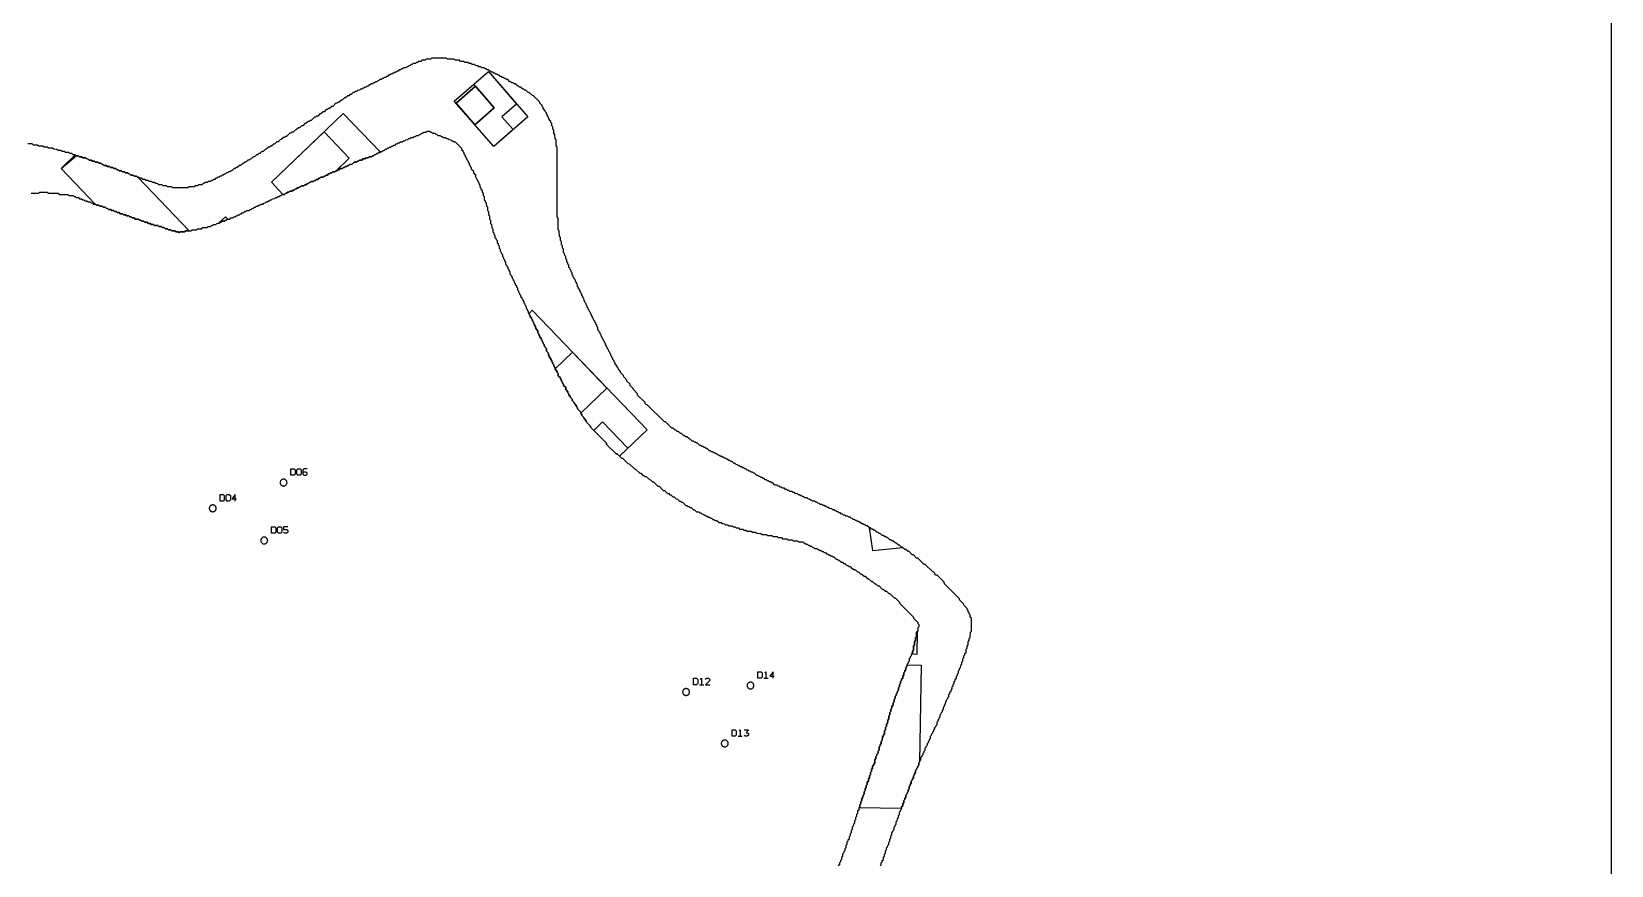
# Model space of a CAD drawing. Header units: millimetres. Extents: x 0 to 1219, y 0 to 1240.
# Drawn here: x 483 to 1219, y 408 to 797 of the extents above; entities that cross this region are included whole.
import ezdxf

# ---------------------------------------------------------------- set-up
doc = ezdxf.new("R2010")
doc.units = ezdxf.units.MM
for name, color, linetype in [('CUT_DOWEL_3.2', 2, 'Continuous'), ('CUT_OUTER', 1, 'Continuous'), ('CUT_SOCKET_BLDG', 4, 'Continuous'), ('ENGRAVE_BLDG_BOX', 5, 'Continuous'), ('ENGRAVE_BLDG_FOOTPRINT', 8, 'Continuous'), ('ENGRAVE_NEXT', 3, 'Continuous'), ('ENGRAVE_SITE_BOUNDARY', 6, 'Continuous'), ('ENGRAVE_TEXT', 2, 'Continuous'), ('SHEET_EDGE', 7, 'Continuous')]:
    doc.layers.add(name, color=color, linetype=linetype)

msp = doc.modelspace()

# ---------------------------------------------------------------- linework, layer by layer
at = {"layer": 'CUT_DOWEL_3.2'}
for points in [[(602.18, 586.69), (602.17, 586.9), (602.13, 587.1), (602.06, 587.3), (601.97, 587.49), (601.85, 587.66), (601.71, 587.82), (601.55, 587.96), (601.38, 588.07), (601.19, 588.17), (601, 588.23), (600.79, 588.27), (600.58, 588.29), (600.37, 588.27), (600.17, 588.23), (599.97, 588.17), (599.78, 588.07), (599.61, 587.96), (599.45, 587.82), (599.31, 587.66), (599.2, 587.49), (599.1, 587.3), (599.04, 587.1), (598.99, 586.9), (598.98, 586.69), (598.99, 586.48), (599.04, 586.27), (599.1, 586.07), (599.2, 585.89), (599.31, 585.71), (599.45, 585.56), (599.61, 585.42), (599.78, 585.3), (599.97, 585.21), (600.17, 585.14), (600.37, 585.1), (600.58, 585.09), (600.79, 585.1), (601, 585.14), (601.19, 585.21), (601.38, 585.3), (601.55, 585.42), (601.71, 585.56), (601.85, 585.71), (601.97, 585.89), (602.06, 586.07), (602.13, 586.27), (602.17, 586.48), (602.18, 586.69)], [(569.18, 574.69), (569.17, 574.9), (569.13, 575.1), (569.06, 575.3), (568.97, 575.49), (568.85, 575.66), (568.71, 575.82), (568.55, 575.96), (568.38, 576.07), (568.19, 576.17), (568, 576.23), (567.79, 576.27), (567.58, 576.29), (567.37, 576.27), (567.17, 576.23), (566.97, 576.17), (566.78, 576.07), (566.61, 575.96), (566.45, 575.82), (566.31, 575.66), (566.2, 575.49), (566.1, 575.3), (566.04, 575.1), (565.99, 574.9), (565.98, 574.69), (565.99, 574.48), (566.04, 574.27), (566.1, 574.07), (566.2, 573.89), (566.31, 573.71), (566.45, 573.56), (566.61, 573.42), (566.78, 573.3), (566.97, 573.21), (567.17, 573.14), (567.37, 573.1), (567.58, 573.09), (567.79, 573.1), (568, 573.14), (568.19, 573.21), (568.38, 573.3), (568.55, 573.42), (568.71, 573.56), (568.85, 573.71), (568.97, 573.89), (569.06, 574.07), (569.13, 574.27), (569.17, 574.48), (569.18, 574.69)], [(593.18, 559.69), (593.17, 559.9), (593.13, 560.1), (593.06, 560.3), (592.97, 560.49), (592.85, 560.66), (592.71, 560.82), (592.55, 560.96), (592.38, 561.07), (592.19, 561.17), (592, 561.23), (591.79, 561.27), (591.58, 561.29), (591.37, 561.27), (591.17, 561.23), (590.97, 561.17), (590.78, 561.07), (590.61, 560.96), (590.45, 560.82), (590.31, 560.66), (590.2, 560.49), (590.1, 560.3), (590.04, 560.1), (589.99, 559.9), (589.98, 559.69), (589.99, 559.48), (590.04, 559.27), (590.1, 559.07), (590.2, 558.89), (590.31, 558.71), (590.45, 558.56), (590.61, 558.42), (590.78, 558.3), (590.97, 558.21), (591.17, 558.14), (591.37, 558.1), (591.58, 558.09), (591.79, 558.1), (592, 558.14), (592.19, 558.21), (592.38, 558.3), (592.55, 558.42), (592.71, 558.56), (592.85, 558.71), (592.97, 558.89), (593.06, 559.07), (593.13, 559.27), (593.17, 559.48), (593.18, 559.69)], [(819.71, 492.07), (819.69, 492.28), (819.65, 492.48), (819.58, 492.68), (819.49, 492.87), (819.38, 493.04), (819.24, 493.2), (819.08, 493.34), (818.91, 493.45), (818.72, 493.55), (818.52, 493.61), (818.32, 493.65), (818.11, 493.67), (817.9, 493.65), (817.69, 493.61), (817.49, 493.55), (817.31, 493.45), (817.13, 493.34), (816.98, 493.2), (816.84, 493.04), (816.72, 492.87), (816.63, 492.68), (816.56, 492.48), (816.52, 492.28), (816.51, 492.07), (816.52, 491.86), (816.56, 491.65), (816.63, 491.46), (816.72, 491.27), (816.84, 491.09), (816.98, 490.94), (817.13, 490.8), (817.31, 490.68), (817.49, 490.59), (817.69, 490.52), (817.9, 490.48), (818.11, 490.47), (818.32, 490.48), (818.52, 490.52), (818.72, 490.59), (818.91, 490.68), (819.08, 490.8), (819.24, 490.94), (819.38, 491.09), (819.49, 491.27), (819.58, 491.46), (819.65, 491.65), (819.69, 491.86), (819.71, 492.07)], [(789.71, 489.07), (789.69, 489.28), (789.65, 489.48), (789.58, 489.68), (789.49, 489.87), (789.38, 490.04), (789.24, 490.2), (789.08, 490.34), (788.91, 490.45), (788.72, 490.55), (788.52, 490.61), (788.32, 490.65), (788.11, 490.67), (787.9, 490.65), (787.69, 490.61), (787.49, 490.55), (787.31, 490.45), (787.13, 490.34), (786.98, 490.2), (786.84, 490.04), (786.72, 489.87), (786.63, 489.68), (786.56, 489.48), (786.52, 489.28), (786.51, 489.07), (786.52, 488.86), (786.56, 488.65), (786.63, 488.46), (786.72, 488.27), (786.84, 488.09), (786.98, 487.94), (787.13, 487.8), (787.31, 487.68), (787.49, 487.59), (787.69, 487.52), (787.9, 487.48), (788.11, 487.47), (788.32, 487.48), (788.52, 487.52), (788.72, 487.59), (788.91, 487.68), (789.08, 487.8), (789.24, 487.94), (789.38, 488.09), (789.49, 488.27), (789.58, 488.46), (789.65, 488.65), (789.69, 488.86), (789.71, 489.07)], [(807.71, 465.07), (807.69, 465.28), (807.65, 465.48), (807.58, 465.68), (807.49, 465.87), (807.38, 466.04), (807.24, 466.2), (807.08, 466.34), (806.91, 466.45), (806.72, 466.55), (806.52, 466.61), (806.32, 466.65), (806.11, 466.67), (805.9, 466.65), (805.69, 466.61), (805.49, 466.55), (805.31, 466.45), (805.13, 466.34), (804.98, 466.2), (804.84, 466.04), (804.72, 465.87), (804.63, 465.68), (804.56, 465.48), (804.52, 465.28), (804.51, 465.07), (804.52, 464.86), (804.56, 464.65), (804.63, 464.46), (804.72, 464.27), (804.84, 464.09), (804.98, 463.94), (805.13, 463.8), (805.31, 463.68), (805.49, 463.59), (805.69, 463.52), (805.9, 463.48), (806.11, 463.47), (806.32, 463.48), (806.52, 463.52), (806.72, 463.59), (806.91, 463.68), (807.08, 463.8), (807.24, 463.94), (807.38, 464.09), (807.49, 464.27), (807.58, 464.46), (807.65, 464.65), (807.69, 464.86), (807.71, 465.07)]]:
    msp.add_lwpolyline(points, close=True, dxfattribs=at)
at = {"layer": 'CUT_OUTER'}
msp.add_lwpolyline([(878.53, 408), (879.02, 408.5), (879.03, 409.5), (879.5, 409.97), (879.53, 410.5), (880.02, 411), (880.03, 412), (880.52, 412.5), (880.53, 413.5), (881.02, 414), (881.03, 415), (881.52, 415.5), (881.53, 416.5), (882, 416.97), (882.03, 417.5), (882.52, 418), (882.53, 419), (883.02, 419.5), (883.03, 420.5), (883.52, 421), (883.53, 422), (884.02, 422.5), (884.03, 423.5), (884.5, 423.97), (884.53, 424.5), (885.02, 425), (885.03, 426), (885.5, 426.47), (885.53, 427), (886.02, 427.5), (886.03, 428.5), (886.52, 429), (886.53, 430), (887.02, 430.5), (887.03, 431.5), (887.52, 432), (887.54, 433), (888, 433.47), (888.03, 434), (888.52, 434.5), (888.53, 435.5), (889.02, 436), (889.03, 437), (889.52, 437.5), (889.54, 438.5), (890, 438.96), (890.03, 439.5), (890.52, 440), (890.54, 441), (891, 441.46), (891.03, 442), (891.52, 442.5), (891.54, 443.5), (892.02, 444), (892.04, 445), (892.5, 445.46), (892.53, 446), (893.02, 446.5), (893.04, 447.5), (893.5, 447.96), (893.53, 448.5), (894.02, 449), (894.04, 450), (894.5, 450.46), (894.53, 451), (895.02, 451.5), (895.04, 452.5), (895.5, 452.96), (895.54, 453.5), (896.02, 454), (896.03, 454.5), (896.52, 455), (896.54, 456), (897, 456.46), (897.04, 457), (897.52, 457.5), (897.54, 458.5), (898, 458.96), (898.04, 459.5), (898.52, 460), (898.54, 460.5), (899.02, 461), (899.04, 461.5), (899.52, 462), (899.54, 463), (900.02, 463.5), (900.04, 464), (900.52, 464.5), (900.54, 465), (901.02, 465.5), (901.04, 466), (901.5, 466.46), (901.54, 467), (902.02, 467.5), (902.04, 468.5), (902.5, 468.96), (902.54, 469.5), (903.02, 470), (903.04, 470.5), (903.52, 471), (903.54, 471.5), (904.02, 472), (904.04, 472.5), (904.52, 473), (904.54, 473.5), (905.02, 474), (905.04, 475), (905.5, 475.46), (905.54, 476), (906.02, 476.5), (906.04, 477), (906.52, 477.5), (906.54, 478.5), (907, 478.96), (907.04, 479.5), (907.52, 480), (907.54, 480.5), (908.02, 481), (908.04, 482), (908.5, 482.46), (908.54, 483), (909.02, 483.5), (909.05, 484.5), (909.5, 484.95), (909.54, 485.5), (910.03, 486), (910.04, 486.5), (910.52, 487), (910.55, 488), (911, 488.45), (911.04, 489), (911.53, 489.5), (911.54, 490), (912.02, 490.5), (912.05, 491.5), (912.5, 491.95), (912.54, 492.5), (913.02, 493), (913.05, 494), (913.5, 494.45), (913.54, 495), (914.02, 495.5), (914.05, 496.5), (914.5, 496.95), (914.54, 497.5), (915.02, 498), (915.05, 499), (915.5, 499.45), (915.54, 500), (916.02, 500.5), (916.04, 501.5), (916.52, 502), (916.54, 503), (917.02, 503.5), (917.04, 504.5), (917.52, 505), (917.54, 506), (918, 506.46), (918.04, 507), (918.52, 507.5), (918.54, 509), (919.02, 509.5), (919.04, 510.5), (919.52, 511), (919.54, 512.5), (920.02, 513), (920.04, 514), (920.52, 514.5), (920.54, 517), (921.02, 517.5), (921.01, 523.5), (920.53, 524), (920.51, 525), (920.03, 525.5), (920, 526.03), (919.53, 526.5), (919.52, 527), (919.03, 527.5), (919.02, 528), (917.53, 529.5), (917.5, 530.02), (915.53, 532), (915.5, 532.52), (908.53, 539.5), (908.52, 540), (908, 540.53), (905.03, 543.5), (904.5, 543.54), (904.04, 544), (904.02, 544.5), (903.52, 545), (903, 545.03), (899.52, 548.5), (899, 548.53), (896, 551.52), (895.5, 551.53), (894.03, 553), (893.5, 553.03), (892, 554.52), (891.5, 554.53), (890.5, 555.52), (890, 555.53), (889, 556.52), (888.5, 556.53), (887.53, 557.5), (887, 557.53), (886, 558.52), (885.5, 558.53), (884.5, 559.52), (884, 559.53), (883.5, 560.02), (883, 560.04), (882, 561.02), (881.5, 561.03), (881, 561.52), (880.5, 561.53), (880, 562.02), (879.5, 562.04), (878.53, 563), (878, 563.03), (877.5, 563.52), (877, 563.54), (876, 564.52), (875.5, 564.53), (875, 565.02), (874.5, 565.03), (874, 565.52), (873.5, 565.54), (872.5, 566.52), (872, 566.53), (871.5, 567.02), (871, 567.03), (870.5, 567.52), (870, 567.53), (869.5, 568.02), (869, 568.03), (868.5, 568.52), (868, 568.53), (867.5, 569.02), (867, 569.03), (866.5, 569.52), (866, 569.53), (865.5, 570.02), (865, 570.03), (864.53, 570.5), (864, 570.53), (863.5, 571.02), (862.5, 571.04), (862.04, 571.5), (861.5, 571.54), (861, 572.02), (860.5, 572.04), (860, 572.52), (859.5, 572.54), (859, 573.02), (858.5, 573.04), (858, 573.52), (857.5, 573.54), (857, 574.02), (856.5, 574.04), (856, 574.52), (855, 574.54), (854.54, 575), (854, 575.04), (853.5, 575.52), (853, 575.54), (852.5, 576.02), (852, 576.04), (851.5, 576.52), (850.5, 576.54), (850.04, 577), (849.5, 577.04), (849, 577.52), (848.5, 577.54), (848, 578.02), (847, 578.04), (846.54, 578.5), (846, 578.54), (845.5, 579.02), (845, 579.04), (844.5, 579.52), (843.5, 579.54), (843.04, 580), (842.5, 580.04), (842, 580.53), (841.5, 580.54), (841, 581.02), (840.5, 581.04), (840, 581.52), (839, 581.54), (838.54, 582), (838, 582.04), (837.5, 582.52), (836.5, 582.55), (836.05, 583), (835.5, 583.04), (835, 583.53), (834.5, 583.54), (834, 584.02), (833, 584.05), (832.55, 584.5), (832, 584.54), (831.5, 585.03), (831, 585.04), (830.5, 585.52), (829.5, 585.55), (828.5, 586.53), (828, 586.54), (827.5, 587.03), (827, 587.04), (826.5, 587.53), (826, 587.54), (825.5, 588.03), (825, 588.04), (824.5, 588.53), (824, 588.54), (823.5, 589.03), (823, 589.04), (822.5, 589.53), (822, 589.54), (821.5, 590.03), (821, 590.05), (820, 591.02), (819.5, 591.04), (819, 591.53), (818.5, 591.54), (818, 592.03), (817.5, 592.04), (817, 592.53), (816.5, 592.54), (816, 593.03), (815.5, 593.04), (815, 593.53), (814.5, 593.54), (814, 594.03), (813.5, 594.04), (813, 594.53), (812.5, 594.54), (812, 595.03), (811.5, 595.04), (811, 595.53), (810.5, 595.55), (809.5, 596.52), (809, 596.54), (808.5, 597.03), (808, 597.04), (807.5, 597.53), (807, 597.54), (806.5, 598.03), (806, 598.04), (805.5, 598.53), (805, 598.54), (804.5, 599.03), (804, 599.04), (803.5, 599.53), (803, 599.54), (802.5, 600.03), (802, 600.04), (801.5, 600.53), (801, 600.54), (800.5, 601.03), (800, 601.05), (799.5, 601.53), (799, 601.55), (798, 602.53), (797.5, 602.54), (797, 603.03), (796.5, 603.04), (796, 603.53), (795.5, 603.55), (795, 604.03), (794.5, 604.05), (793.5, 605.03), (793, 605.04), (792.5, 605.53), (792, 605.55), (791.5, 606.03), (791, 606.05), (790.04, 607), (789.5, 607.05), (788.5, 608.03), (788, 608.04), (787.5, 608.53), (787, 608.55), (786.04, 609.5), (785.5, 609.55), (784.5, 610.53), (784, 610.55), (783.5, 611.03), (783, 611.05), (782, 612.03), (781.5, 612.05), (778.54, 615), (778, 615.05), (770.04, 623), (769.5, 623.06), (769.06, 623.5), (769, 624.04), (765.55, 627.5), (765.5, 628.04), (763.55, 630), (763.53, 630.5), (762.05, 632), (762.03, 632.5), (760.55, 634), (760.53, 634.5), (759.05, 636), (759, 636.54), (757.55, 638), (757.53, 638.5), (756.55, 639.5), (756.53, 640), (756.05, 640.5), (756.03, 641), (755.05, 642), (755.03, 642.5), (754.55, 643), (754.53, 643.5), (754.05, 644), (754.03, 644.5), (753.55, 645), (753.53, 645.5), (753.04, 646), (753.03, 646.5), (752.54, 647), (752.53, 647.5), (752.04, 648), (752.03, 648.5), (751.54, 649), (751.53, 649.5), (751.04, 650), (751.03, 650.5), (750.54, 651), (750.53, 651.5), (750.04, 652), (750.03, 652.5), (749.54, 653), (749.53, 653.5), (749.04, 654), (749.03, 654.5), (748.54, 655), (748.53, 655.5), (748.04, 656), (748.03, 656.5), (747.54, 657), (747.53, 657.5), (747.05, 658), (747.02, 659), (746.54, 659.5), (746.53, 660), (746.04, 660.5), (746.03, 661), (745.54, 661.5), (745.53, 662), (745.04, 662.5), (745.03, 663), (744.54, 663.5), (744.53, 664), (744.04, 664.5), (744.03, 665), (743.54, 665.5), (743.53, 666), (743.04, 666.5), (743.03, 667), (742.54, 667.5), (742.53, 668), (742.04, 668.5), (742.03, 669), (741.54, 669.5), (741.53, 670), (741.05, 670.5), (741, 671.05), (740.55, 671.5), (740.52, 672.5), (740.04, 673), (740.03, 673.5), (739.54, 674), (739.53, 674.5), (739.04, 675), (739.03, 675.5), (738.55, 676), (738.53, 676.5), (738.05, 677), (738, 677.55), (737.55, 678), (737.52, 679), (737.04, 679.5), (737.03, 680), (736.55, 680.5), (736.53, 681), (736.05, 681.5), (736.03, 682), (735.55, 682.5), (735.5, 683.05), (735.05, 683.5), (735.03, 684.5), (734.55, 685), (734.53, 685.5), (734.05, 686), (734, 686.56), (733.55, 687), (733.53, 688), (733.05, 688.5), (733, 689.06), (732.56, 689.5), (732.53, 690.5), (732.05, 691), (732.03, 692), (731.56, 692.5), (731.53, 693.5), (731.06, 694), (731.03, 695.5), (730.55, 696), (730.53, 697), (730.06, 697.5), (730.03, 699), (729.56, 699.5), (729.53, 701), (729.06, 701.5), (729.03, 704), (728.56, 704.5), (728.53, 710), (728.06, 710.5), (728.04, 711), (728.02, 743), (727.55, 743.5), (727.52, 746.5), (727.04, 747), (727.02, 749), (726.54, 749.5), (726.52, 751), (726.04, 751.5), (726.02, 752.5), (725.54, 753), (725.52, 754), (725.04, 754.5), (725.02, 755), (724.54, 755.5), (724.53, 756), (724.04, 756.5), (724.03, 757), (723.54, 757.5), (723.53, 758), (723.04, 758.5), (723.03, 759), (722.54, 759.5), (722.52, 760), (721.55, 761), (721.53, 761.5), (721.04, 762), (721.02, 762.5), (720.04, 763.5), (720, 764.03), (717.03, 767), (716.5, 767.05), (715.04, 768.5), (714.5, 768.55), (713.5, 769.53), (713, 769.55), (712.5, 770.03), (712, 770.05), (711, 771.03), (710.5, 771.05), (710, 771.53), (709.5, 771.55), (708.5, 772.53), (708, 772.55), (707.5, 773.03), (707, 773.05), (706.5, 773.53), (706, 773.55), (705, 774.53), (704.5, 774.55), (704, 775.03), (703.5, 775.05), (703, 775.53), (702.5, 775.55), (702.05, 776), (701.5, 776.05), (701, 776.53), (700.5, 776.55), (700, 777.03), (699.5, 777.05), (699, 777.53), (698.5, 777.55), (698, 778.03), (697.5, 778.05), (697, 778.53), (696.5, 778.55), (696, 779.03), (695.5, 779.05), (695, 779.53), (694.5, 779.54), (694, 780.02), (693, 780.05), (692.5, 780.52), (691.5, 780.55), (691, 781.02), (690, 781.05), (689.5, 781.52), (688.5, 781.55), (688, 782.02), (687, 782.04), (686.5, 782.52), (685, 782.54), (684.5, 783.02), (683, 783.04), (682.5, 783.52), (680.5, 783.54), (680, 784.02), (677, 784.04), (676.5, 784.52), (669.5, 784.52), (669, 784.04), (667, 784.02), (666.5, 783.54), (665, 783.52), (664.5, 783.04), (663.5, 783.02), (663, 782.53), (662.46, 782.5), (662, 782.04), (661, 782.02), (660.5, 781.54), (660, 781.52), (659.5, 781.04), (659, 781.02), (658.5, 780.54), (657.96, 780.5), (657.5, 780.04), (656.5, 780.02), (656, 779.54), (655.5, 779.52), (655, 779.04), (654.5, 779.02), (654, 778.54), (653.5, 778.52), (653, 778.04), (652.5, 778.02), (652, 777.54), (651.5, 777.52), (651, 777.04), (650.5, 777.02), (650, 776.54), (649.5, 776.53), (649, 776.04), (648.5, 776.03), (648, 775.54), (647.5, 775.53), (647, 775.04), (646.5, 775.03), (646, 774.54), (645.5, 774.53), (645, 774.04), (644.5, 774.03), (644, 773.54), (643.5, 773.53), (643, 773.04), (642.5, 773.03), (642, 772.54), (641.5, 772.53), (641, 772.04), (640.5, 772.03), (640, 771.54), (639.5, 771.53), (639, 771.04), (638.5, 771.03), (638, 770.54), (637.5, 770.53), (637, 770.04), (636.46, 770), (636, 769.54), (635, 769.52), (634.5, 769.04), (633.96, 769), (633.5, 768.54), (633, 768.52), (632, 767.54), (631.5, 767.52), (631, 767.04), (630.5, 767.02), (629.5, 766.04), (629, 766.02), (628, 765.04), (627.5, 765.02), (626.5, 764.04), (626, 764.03), (625.5, 763.54), (625, 763.52), (623.5, 762.04), (623, 762.03), (622, 761.04), (621.5, 761.03), (621, 760.54), (620.5, 760.52), (619.5, 759.54), (619, 759.52), (618, 758.54), (617.47, 758.5), (616.5, 757.54), (616, 757.52), (615.5, 757.04), (615, 757.02), (613.5, 755.54), (613, 755.53), (612.5, 755.04), (612, 755.02), (611, 754.04), (610.5, 754.02), (609.5, 753.04), (609, 753.02), (608, 752.04), (607.5, 752.02), (606.5, 751.04), (605.97, 751), (605, 750.04), (604.5, 750.02), (604, 749.54), (603.5, 749.52), (602, 748.04), (601.5, 748.02), (601, 747.54), (600.5, 747.52), (599.5, 746.54), (599, 746.52), (598, 745.54), (597.5, 745.52), (596.5, 744.54), (595.97, 744.5), (595, 743.54), (594.5, 743.52), (594, 743.04), (593.5, 743.02), (592.5, 742.04), (592, 742.02), (591, 741.04), (590.47, 741), (589.5, 740.04), (589, 740.02), (588.5, 739.53), (588, 739.52), (587, 738.54), (586.47, 738.5), (585.5, 737.54), (585, 737.52), (584.5, 737.03), (584, 737.02), (583, 736.04), (582.47, 736), (581.5, 735.04), (581, 735.02), (580.5, 734.53), (580, 734.52), (579, 733.54), (578.5, 733.52), (578, 733.04), (577.5, 733.02), (576.5, 732.04), (576, 732.02), (575.5, 731.54), (575, 731.52), (574.5, 731.04), (574, 731.02), (573.5, 730.54), (573, 730.52), (572.5, 730.04), (572, 730.02), (571.5, 729.54), (571, 729.52), (570.5, 729.04), (570, 729.02), (569.5, 728.54), (569, 728.52), (568.5, 728.04), (568, 728.02), (567.5, 727.54), (566.96, 727.5), (566.5, 727.04), (565.5, 727.02), (565, 726.54), (564, 726.52), (563.5, 726.04), (562.96, 726), (562.5, 725.55), (561, 725.52), (560.5, 725.04), (559.5, 725.02), (559, 724.55), (556.5, 724.52), (556, 724.05), (549, 724.04), (548.5, 724.52), (546.5, 724.54), (546, 725.02), (544.5, 725.04), (544, 725.52), (542.5, 725.54), (542, 726.02), (541, 726.04), (540.5, 726.52), (539.5, 726.53), (539, 727.02), (538, 727.03), (537.5, 727.52), (536.5, 727.53), (536, 728.02), (535, 728.03), (534.5, 728.52), (533.5, 728.53), (533.03, 729), (532.5, 729.03), (532, 729.52), (531, 729.53), (530.5, 730.02), (529.5, 730.03), (529.03, 730.5), (528.5, 730.53), (528, 731.02), (527, 731.03), (526.5, 731.52), (525.5, 731.53), (525, 732.02), (524, 732.03), (523.53, 732.5), (523, 732.53), (522.5, 733.02), (521.5, 733.03), (521, 733.52), (520, 733.53), (519.5, 734.02), (518.5, 734.03), (518, 734.52), (517, 734.53), (516.53, 735), (516, 735.03), (515.5, 735.52), (514.5, 735.53), (514, 736.02), (513, 736.03), (512.5, 736.52), (511.5, 736.53), (511, 737.02), (510, 737.03), (509.53, 737.5), (509, 737.53), (508.5, 738.02), (507, 738.03), (506.5, 738.52), (505.5, 738.53), (505, 739.02), (504, 739.03), (503.5, 739.52), (502.5, 739.53), (502, 740.02), (501, 740.03), (500.5, 740.52), (499, 740.53), (498.5, 741.02), (497.5, 741.03), (497, 741.52), (495.5, 741.53), (495, 742.02), (493.5, 742.03), (493, 742.52), (491, 742.53), (490.5, 743.02), (489, 743.03), (488.5, 743.52), (486.5, 743.53), (486, 744.02), (484, 744.03), (483.5, 744.52), (481.5, 744.54)], dxfattribs=at)
at = {"layer": 'CUT_SOCKET_BLDG'}
msp.add_lwpolyline([(680.92, 763.57), (689.71, 753.46), (698.77, 761.32), (689.98, 771.44), (680.92, 763.57)], close=True, dxfattribs=at)
at = {"layer": 'ENGRAVE_BLDG_BOX'}
for points in [[(698.5, 743.34), (680.13, 764.48), (695.99, 778.25), (714.35, 757.11), (698.5, 743.34)], [(689.98, 771.44), (698.77, 761.32), (689.71, 753.46), (680.92, 763.57), (689.98, 771.44)], [(594.89, 726.67), (628.38, 758.79), (645.7, 740.74), (645.5, 740.55), (645, 740.53), (644.5, 740.05), (644, 740.03), (643.5, 739.55), (643, 739.53), (642.5, 739.05), (641.95, 739), (641.5, 738.55), (640.5, 738.53), (640, 738.05), (639, 738.03), (638.5, 737.55), (637.5, 737.53), (637, 737.05), (636, 737.02), (635.5, 736.54), (634.95, 736.5), (634.5, 736.05), (633.5, 736.02), (632.5, 735.05), (631.5, 735.02), (631, 734.54), (630.5, 734.53), (630, 734.04), (629.5, 734.03), (629, 733.54), (628.45, 733.5), (628, 733.05), (627, 733.02), (626.5, 732.54), (626, 732.53), (625.5, 732.04), (624.95, 732), (624.5, 731.55), (623.5, 731.52), (623, 731.04), (622.5, 731.03), (622, 730.54), (621.5, 730.53), (621, 730.04), (620.5, 730.03), (620, 729.54), (619.46, 729.5), (619, 729.05), (618, 729.02), (617.5, 728.54), (617, 728.52), (616.5, 728.04), (616, 728.03), (615.5, 727.54), (614.96, 727.5), (614.5, 727.04), (613.5, 727.02), (613, 726.54), (612.5, 726.52), (612, 726.04), (611.5, 726.02), (611, 725.54), (610.46, 725.5), (610, 725.04), (609, 725.02), (608.5, 724.54), (607.96, 724.5), (607.5, 724.04), (607, 724.02), (606.5, 723.54), (606, 723.52), (605.5, 723.04), (605, 723.02), (604.5, 722.54), (603.5, 722.52), (603, 722.04), (602.5, 722.02), (602, 721.54), (601.46, 721.5), (601, 721.04), (600.31, 721.03), (594.89, 726.67)], [(496.89, 733.11), (503.53, 739.48), (504, 739.03), (505, 739.02), (505.5, 738.53), (506.5, 738.52), (507, 738.03), (508.5, 738.02), (509, 737.53), (509.53, 737.5), (510, 737.03), (511, 737.02), (511.5, 736.53), (512.5, 736.52), (513, 736.03), (514, 736.02), (514.5, 735.53), (515.5, 735.52), (516, 735.03), (516.53, 735), (517, 734.53), (518, 734.52), (518.5, 734.03), (519.5, 734.02), (520, 733.53), (521, 733.52), (521.5, 733.03), (522.5, 733.02), (523, 732.53), (523.53, 732.5), (524, 732.03), (525, 732.02), (525.5, 731.53), (526.5, 731.52), (527, 731.03), (528, 731.02), (528.5, 730.53), (529.03, 730.5), (529.5, 730.03), (530.5, 730.02), (531, 729.53), (532, 729.52), (532.5, 729.03), (532.69, 729.02), (556.66, 704.04), (555, 704.02), (554.5, 703.55), (552.5, 703.53), (552.39, 703.5), (552, 703.11), (551.61, 703.5), (550.5, 703.55), (550, 704.02), (548.5, 704.05), (548, 704.52), (547, 704.54), (546.5, 705.02), (545.5, 705.04), (545, 705.52), (544, 705.54), (543.5, 706.02), (542.5, 706.04), (542, 706.52), (540.5, 706.54), (540, 707.02), (539, 707.04), (538.5, 707.52), (537.5, 707.53), (537, 708.02), (536, 708.03), (535.5, 708.52), (534.5, 708.53), (534.03, 709), (533.5, 709.03), (533, 709.52), (531.5, 709.53), (531, 710.02), (530, 710.03), (529.53, 710.5), (529, 710.53), (528.5, 711.02), (527.5, 711.03), (527, 711.52), (526, 711.53), (525.5, 712.02), (524.5, 712.03), (524, 712.52), (523, 712.53), (522.53, 713), (522, 713.03), (521.5, 713.52), (520.5, 713.53), (520, 714.02), (519, 714.03), (518.53, 714.5), (518, 714.53), (517.5, 715.02), (516.5, 715.03), (516, 715.52), (515, 715.53), (514.5, 716.02), (513.5, 716.03), (513, 716.52), (512.81, 716.52), (496.89, 733.11)], [(573.54, 710.64), (574.62, 709.52), (574.5, 709.52), (574, 709.03), (573.46, 709), (573, 708.54), (572, 708.52), (571.5, 708.03), (570.96, 708), (570.5, 707.54), (570.3, 707.54), (573.54, 710.64)], [(716.47, 666.98), (769.9, 611.27), (757.08, 598.97), (756, 600.03), (755.5, 600.05), (751.05, 604.5), (751, 605.04), (743.55, 612.5), (743.5, 613.04), (741.55, 615), (741.53, 615.5), (740.55, 616.5), (740.53, 617), (739.55, 618), (739.53, 618.5), (739.04, 619), (739.03, 619.5), (737.55, 621), (737.53, 621.5), (737.05, 622), (737.03, 622.5), (736.05, 623.5), (736.03, 624), (735.05, 625), (735, 625.54), (734.05, 626.5), (734.03, 627), (733.55, 627.5), (733.53, 628), (733.04, 628.5), (733.03, 629), (732.05, 630), (732.02, 631), (731.05, 632), (731.03, 632.5), (730.55, 633), (730.53, 633.5), (730.04, 634), (730.03, 634.5), (729.54, 635), (729.53, 635.5), (728.55, 636.5), (728.52, 637.5), (728.04, 638), (728, 638.54), (727.05, 639.5), (727.02, 640.5), (726.54, 641), (726.53, 641.5), (726.04, 642), (726.03, 642.5), (725.54, 643), (725.53, 643.5), (725.04, 644), (725.03, 644.5), (724.54, 645), (724.5, 645.55), (724.05, 646), (724.02, 647), (723.05, 648), (723.02, 649), (722.54, 649.5), (722.53, 650), (722.04, 650.5), (722.03, 651), (721.54, 651.5), (721.53, 652), (721.04, 652.5), (721.03, 653), (720.54, 653.5), (720.53, 654), (720.04, 654.5), (720.03, 655), (719.54, 655.5), (719.5, 656.05), (719.05, 656.5), (719.02, 657.5), (718.05, 658.5), (718.02, 659.5), (717.54, 660), (717.53, 660.5), (717.04, 661), (717.03, 661.5), (716.54, 662), (716.53, 662.5), (716.04, 663), (716.03, 663.5), (715.54, 664), (715.53, 664.5), (715.04, 665), (715.03, 665.5), (714.98, 665.55), (716.47, 666.98)], [(895.63, 506.62), (893.19, 506.66), (893.52, 507), (893.53, 508), (894.02, 508.5), (894.04, 510.5), (894.52, 511), (894.53, 512.5), (895.02, 513), (895.03, 514.5), (895.52, 515), (895.53, 517), (895.79, 517.27), (895.63, 506.62)], [(897.56, 501.6), (896.9, 456.36), (896.54, 456), (896.52, 455), (896.03, 454.5), (896.02, 454), (895.54, 453.5), (895.5, 452.96), (895.04, 452.5), (895.02, 451.5), (894.53, 451), (894.5, 450.46), (894.04, 450), (894.02, 449), (893.53, 448.5), (893.5, 447.96), (893.04, 447.5), (893.02, 446.5), (892.53, 446), (892.5, 445.46), (892.04, 445), (892.02, 444), (891.54, 443.5), (891.52, 442.5), (891.03, 442), (891, 441.46), (890.54, 441), (890.52, 440), (890.03, 439.5), (890, 438.96), (889.54, 438.5), (889.52, 437.5), (889.03, 437), (889.02, 436), (888.53, 435.5), (888.52, 434.72), (868.54, 435.01), (869.02, 435.5), (869.03, 436.5), (869.52, 437), (869.53, 438), (870.02, 438.5), (870.03, 439.5), (870.52, 440), (870.53, 441), (871.02, 441.5), (871.03, 442.5), (871.52, 443), (871.53, 444), (872.02, 444.5), (872.03, 445.5), (872.52, 446), (872.53, 447), (873.02, 447.5), (873.03, 448.5), (873.52, 449), (873.53, 450), (874.02, 450.5), (874.03, 451.5), (874.52, 452), (874.53, 453), (875.02, 453.5), (875.03, 454.5), (875.5, 454.97), (875.53, 455.5), (876.02, 456), (876.03, 457.5), (876.52, 458), (876.53, 459), (877, 459.47), (877.03, 460), (877.52, 460.5), (877.53, 461.5), (878.02, 462), (878.04, 463.5), (878.5, 463.96), (878.53, 464.5), (879.02, 465), (879.03, 466), (879.52, 466.5), (879.54, 468), (880, 468.46), (880.03, 469), (880.52, 469.5), (880.54, 471), (881.02, 471.5), (881.04, 472.5), (881.52, 473), (881.53, 474), (882.02, 474.5), (882.04, 476), (882.52, 476.5), (882.54, 478), (883.02, 478.5), (883.04, 479.5), (883.52, 480), (883.54, 481), (884.02, 481.5), (884.04, 482.5), (884.52, 483), (884.54, 484), (885.02, 484.5), (885.04, 485.5), (885.52, 486), (885.54, 487), (886, 487.46), (886.04, 488), (886.52, 488.5), (886.54, 489.5), (887.02, 490), (887.04, 491), (887.52, 491.5), (887.54, 492.5), (888.02, 493), (888.04, 494), (888.5, 494.46), (888.54, 495), (889.02, 495.5), (889.04, 496.5), (889.52, 497), (889.54, 498), (890, 498.46), (890.04, 499), (890.52, 499.5), (890.54, 500.5), (891.02, 501), (891.03, 501.69), (897.56, 501.6)]]:
    msp.add_lwpolyline(points, close=True, dxfattribs=at)
at = {"layer": 'ENGRAVE_BLDG_FOOTPRINT'}
for points in [[(695.99, 778.25), (709.1, 763.15), (702.31, 757.25), (707.56, 751.21), (698.5, 743.34), (689.71, 753.46), (698.77, 761.32), (689.98, 771.44), (689.19, 772.35), (695.99, 778.25)], [(689.98, 771.44), (698.77, 761.32), (689.71, 753.46), (680.92, 763.57), (689.98, 771.44)], [(594.89, 726.67), (619.43, 750.21), (631.2, 737.94), (625.01, 732), (624.95, 732), (624.5, 731.55), (623.5, 731.52), (623, 731.04), (622.5, 731.03), (622, 730.54), (621.5, 730.53), (621, 730.04), (620.5, 730.03), (620, 729.54), (619.46, 729.5), (619, 729.05), (618, 729.02), (617.5, 728.54), (617, 728.52), (616.5, 728.04), (616, 728.03), (615.5, 727.54), (614.96, 727.5), (614.5, 727.04), (613.5, 727.02), (613, 726.54), (612.5, 726.52), (612, 726.04), (611.5, 726.02), (611, 725.54), (610.46, 725.5), (610, 725.04), (609, 725.02), (608.5, 724.54), (607.96, 724.5), (607.5, 724.04), (607, 724.02), (606.5, 723.54), (606, 723.52), (605.5, 723.04), (605, 723.02), (604.5, 722.54), (603.5, 722.52), (603, 722.04), (602.5, 722.02), (602, 721.54), (601.46, 721.5), (601, 721.04), (600.31, 721.03), (594.89, 726.67)], [(556.66, 704.04), (555, 704.02), (554.5, 703.55), (552.5, 703.53), (552.39, 703.5), (552, 703.11), (551.61, 703.5), (550.5, 703.55), (550, 704.02), (548.5, 704.05), (548, 704.52), (547, 704.54), (546.5, 705.02), (545.5, 705.04), (545, 705.52), (544, 705.54), (543.5, 706.02), (542.5, 706.04), (542, 706.52), (540.5, 706.54), (540, 707.02), (539, 707.04), (538.5, 707.52), (537.5, 707.53), (537, 708.02), (536, 708.03), (535.5, 708.52), (534.5, 708.53), (534.03, 709), (533.5, 709.03), (533, 709.52), (531.5, 709.53), (531, 710.02), (530, 710.03), (529.53, 710.5), (529, 710.53), (528.5, 711.02), (527.5, 711.03), (527, 711.52), (526, 711.53), (525.5, 712.02), (524.5, 712.03), (524, 712.52), (523, 712.53), (522.53, 713), (522, 713.03), (521.5, 713.52), (520.5, 713.53), (520, 714.02), (519, 714.03), (518.53, 714.5), (518, 714.53), (517.5, 715.02), (516.5, 715.03), (516, 715.52), (515, 715.53), (514.5, 716.02), (513.5, 716.03), (513, 716.52), (512.81, 716.52), (496.89, 733.11), (503.97, 739.06), (504, 739.03), (505, 739.02), (505.5, 738.53), (506.5, 738.52), (507, 738.03), (508.5, 738.02), (509, 737.53), (509.53, 737.5), (510, 737.03), (511, 737.02), (511.5, 736.53), (512.5, 736.52), (513, 736.03), (514, 736.02), (514.5, 735.53), (515.5, 735.52), (516, 735.03), (516.53, 735), (517, 734.53), (518, 734.52), (518.5, 734.03), (519.5, 734.02), (520, 733.53), (521, 733.52), (521.5, 733.03), (522.5, 733.02), (523, 732.53), (523.53, 732.5), (524, 732.03), (525, 732.02), (525.5, 731.53), (526.5, 731.52), (527, 731.03), (528, 731.02), (528.5, 730.53), (529.03, 730.5), (529.5, 730.03), (530.5, 730.02), (531, 729.53), (532, 729.52), (532.5, 729.03), (532.69, 729.02), (556.66, 704.04)], [(573.54, 710.64), (574.62, 709.52), (574.5, 709.52), (574, 709.03), (573.46, 709), (573, 708.54), (572, 708.52), (571.5, 708.03), (570.96, 708), (570.5, 707.54), (570.3, 707.54), (573.54, 710.64)], [(735.16, 647.49), (751.21, 630.75), (739.04, 619.08), (739.03, 619.5), (737.55, 621), (737.53, 621.5), (737.05, 622), (737.03, 622.5), (736.05, 623.5), (736.03, 624), (735.05, 625), (735, 625.54), (734.05, 626.5), (734.03, 627), (733.55, 627.5), (733.53, 628), (733.04, 628.5), (733.03, 629), (732.05, 630), (732.02, 631), (731.05, 632), (731.03, 632.5), (730.55, 633), (730.53, 633.5), (730.04, 634), (730.03, 634.5), (729.54, 635), (729.53, 635.5), (728.55, 636.5), (728.52, 637.5), (728.04, 638), (728, 638.54), (727.05, 639.5), (727.05, 639.71), (735.16, 647.49)], [(749.19, 614.95), (760.95, 602.69), (757.08, 598.97), (756, 600.03), (755.5, 600.05), (751.05, 604.5), (751, 605.04), (745.06, 610.99), (749.19, 614.95)], [(895.63, 506.62), (893.19, 506.66), (893.52, 507), (893.53, 508), (894.02, 508.5), (894.04, 510.5), (894.52, 511), (894.53, 512.5), (895.02, 513), (895.03, 514.5), (895.52, 515), (895.53, 517), (895.79, 517.27), (895.63, 506.62)], [(868.54, 435.01), (869.02, 435.5), (869.03, 436.5), (869.52, 437), (869.53, 438), (870.02, 438.5), (870.03, 439.5), (870.52, 440), (870.53, 441), (871.02, 441.5), (871.03, 442.5), (871.52, 443), (871.53, 444), (872.02, 444.5), (872.03, 445.5), (872.52, 446), (872.53, 447), (873.02, 447.5), (873.03, 448.5), (873.52, 449), (873.53, 450), (874.02, 450.5), (874.03, 451.5), (874.52, 452), (874.53, 453), (875.02, 453.5), (875.03, 454.5), (875.5, 454.97), (875.53, 455.5), (876.02, 456), (876.03, 457.5), (876.52, 458), (876.53, 459), (877, 459.47), (877.03, 460), (877.52, 460.5), (877.53, 461.5), (878.02, 462), (878.04, 463.5), (878.5, 463.96), (878.53, 464.5), (879.02, 465), (879.03, 466), (879.52, 466.5), (879.54, 468), (880, 468.46), (880.03, 469), (880.52, 469.5), (880.54, 471), (881.02, 471.5), (881.04, 472.5), (881.52, 473), (881.53, 474), (882.02, 474.5), (882.04, 476), (882.52, 476.5), (882.54, 478), (883.02, 478.5), (883.04, 479.5), (883.52, 480), (883.54, 481), (884.02, 481.5), (884.04, 482.5), (884.52, 483), (884.54, 484), (885.02, 484.5), (885.04, 485.5), (885.52, 486), (885.54, 487), (886, 487.46), (886.04, 488), (886.52, 488.5), (886.54, 489.5), (887.02, 490), (887.04, 491), (887.52, 491.5), (887.54, 492.5), (888.02, 493), (888.04, 494), (888.5, 494.46), (888.54, 495), (889.02, 495.5), (889.04, 496.5), (889.52, 497), (889.54, 498), (890, 498.46), (890.04, 499), (890.52, 499.5), (890.54, 500.5), (891.02, 501), (891.03, 501.69), (897.56, 501.6), (896.9, 456.36), (896.54, 456), (896.52, 455), (896.03, 454.5), (896.02, 454), (895.54, 453.5), (895.5, 452.96), (895.04, 452.5), (895.02, 451.5), (894.53, 451), (894.5, 450.46), (894.04, 450), (894.02, 449), (893.53, 448.5), (893.5, 447.96), (893.04, 447.5), (893.02, 446.5), (892.53, 446), (892.5, 445.46), (892.04, 445), (892.02, 444), (891.54, 443.5), (891.52, 442.5), (891.03, 442), (891, 441.46), (890.54, 441), (890.52, 440), (890.03, 439.5), (890, 438.96), (889.54, 438.5), (889.52, 437.5), (889.03, 437), (889.02, 436), (888.53, 435.5), (888.52, 434.72), (868.54, 435.01)]]:
    msp.add_lwpolyline(points, close=True, dxfattribs=at)
at = {"layer": 'ENGRAVE_NEXT'}
msp.add_lwpolyline([(483, 721.52), (486.5, 721.54), (487, 722.02), (490.5, 722.02), (491, 721.53), (495.5, 721.52), (496, 721.03), (500, 721.01), (500.5, 720.53), (502.5, 720.51), (503, 720.03), (503.53, 720), (504, 719.53), (505, 719.52), (505.5, 719.03), (506.5, 719.02), (507, 718.53), (507.53, 718.5), (508, 718.03), (509, 718.02), (509.5, 717.53), (510.5, 717.52), (511, 717.03), (511.53, 717), (512, 716.53), (513, 716.52), (513.5, 716.03), (514.5, 716.02), (515, 715.53), (516, 715.52), (516.5, 715.03), (517.5, 715.02), (518, 714.53), (518.53, 714.5), (519, 714.03), (520, 714.02), (520.5, 713.53), (521.5, 713.52), (522, 713.03), (522.53, 713), (523, 712.53), (524, 712.52), (524.5, 712.03), (525.5, 712.02), (526, 711.53), (527, 711.52), (527.5, 711.03), (528.5, 711.02), (529, 710.53), (529.53, 710.5), (530, 710.03), (531, 710.02), (531.5, 709.53), (533, 709.52), (533.5, 709.03), (534.03, 709), (534.5, 708.53), (535.5, 708.52), (536, 708.03), (537, 708.02), (537.5, 707.53), (538.5, 707.52), (539, 707.04), (540, 707.02), (540.5, 706.54), (542, 706.52), (542.5, 706.04), (543.5, 706.02), (544, 705.54), (545, 705.52), (545.5, 705.04), (546.5, 705.02), (547, 704.54), (548, 704.52), (548.5, 704.05), (550, 704.02), (550.5, 703.55), (551.61, 703.5), (552, 703.11), (552.39, 703.5), (552.5, 703.53), (554.5, 703.55), (555, 704.02), (557.5, 704.04), (558, 704.52), (560, 704.54), (560.5, 705.02), (562.5, 705.04), (563, 705.52), (565, 705.54), (565.5, 706.02), (566.5, 706.04), (566.96, 706.5), (567.5, 706.54), (568, 707.02), (569, 707.04), (569.5, 707.52), (570.5, 707.54), (570.96, 708), (571.5, 708.03), (572, 708.52), (573, 708.54), (573.46, 709), (574, 709.03), (574.5, 709.52), (575.5, 709.54), (576, 710.02), (577, 710.04), (577.46, 710.5), (578, 710.54), (578.5, 711.02), (579, 711.03), (579.5, 711.52), (580, 711.53), (580.5, 712.02), (581, 712.03), (581.5, 712.52), (582, 712.53), (582.5, 713.02), (583, 713.03), (583.5, 713.52), (584.5, 713.54), (584.96, 714), (585.5, 714.03), (586, 714.52), (586.5, 714.53), (587, 715.02), (587.5, 715.03), (588, 715.52), (588.5, 715.53), (589, 716.02), (589.5, 716.03), (590, 716.52), (591, 716.54), (591.46, 717), (592, 717.04), (592.5, 717.52), (593, 717.53), (593.5, 718.02), (594, 718.03), (594.5, 718.52), (595, 718.53), (595.5, 719.02), (596.5, 719.04), (596.96, 719.5), (597.5, 719.54), (598, 720.02), (598.5, 720.04), (599, 720.52), (599.5, 720.53), (600, 721.02), (601, 721.04), (601.46, 721.5), (602, 721.54), (602.5, 722.02), (603, 722.04), (603.5, 722.52), (604.5, 722.54), (605, 723.02), (605.5, 723.04), (606, 723.52), (606.5, 723.54), (607, 724.02), (607.5, 724.04), (607.96, 724.5), (608.5, 724.54), (609, 725.02), (610, 725.04), (610.46, 725.5), (611, 725.54), (611.5, 726.02), (612, 726.04), (612.5, 726.52), (613, 726.54), (613.5, 727.02), (614.5, 727.04), (614.96, 727.5), (615.5, 727.54), (616, 728.03), (616.5, 728.04), (617, 728.52), (617.5, 728.54), (618, 729.02), (619, 729.05), (619.46, 729.5), (620, 729.54), (620.5, 730.03), (621, 730.04), (621.5, 730.53), (622, 730.54), (622.5, 731.03), (623, 731.04), (623.5, 731.52), (624.5, 731.55), (624.95, 732), (625.5, 732.04), (626, 732.53), (626.5, 732.54), (627, 733.02), (628, 733.05), (628.45, 733.5), (629, 733.54), (629.5, 734.03), (630, 734.04), (630.5, 734.53), (631, 734.54), (631.5, 735.02), (632.5, 735.05), (633.5, 736.02), (634.5, 736.05), (634.95, 736.5), (635.5, 736.54), (636, 737.02), (637, 737.05), (637.5, 737.53), (638.5, 737.55), (639, 738.03), (640, 738.05), (640.5, 738.53), (641.5, 738.55), (641.95, 739), (642.5, 739.05), (643, 739.53), (643.5, 739.55), (644, 740.03), (644.5, 740.05), (645, 740.53), (645.5, 740.55), (646, 741.03), (646.5, 741.05), (647, 741.53), (647.5, 741.55), (648, 742.03), (648.5, 742.05), (649, 742.53), (649.5, 742.55), (650, 743.03), (650.5, 743.05), (651, 743.53), (651.5, 743.55), (652, 744.03), (652.5, 744.04), (653, 744.53), (653.5, 744.54), (654, 745.03), (654.5, 745.04), (655, 745.52), (656, 745.55), (656.45, 746), (657, 746.04), (657.5, 746.52), (658.5, 746.55), (658.95, 747), (659.5, 747.04), (660, 747.52), (661, 747.55), (661.45, 748), (662, 748.04), (662.5, 748.52), (663.5, 748.54), (663.96, 749), (664.5, 749.04), (665, 749.52), (665.5, 749.53), (666, 750.02), (667, 750.03), (667.5, 750.51), (668.5, 750.51), (669, 750.03), (669.54, 750), (670, 749.54), (671, 749.52), (671.5, 749.04), (672.04, 749), (672.5, 748.54), (673.5, 748.52), (674, 748.04), (674.54, 748), (675, 747.54), (676, 747.52), (676.5, 747.04), (677.04, 747), (677.5, 746.54), (678.5, 746.52), (679, 746.04), (679.5, 746.02), (680, 745.53), (680.53, 745.5), (683.52, 742.5), (683.54, 742), (684.03, 741.5), (684.04, 741), (684.53, 740.5), (684.54, 740), (685.03, 739.5), (685.05, 739), (685.53, 738.5), (685.55, 738), (686.03, 737.5), (686.05, 737), (686.53, 736.5), (686.55, 736), (687.03, 735.5), (687.05, 735), (687.53, 734.5), (687.55, 734), (688.03, 733.5), (688.05, 733), (689.03, 732), (689.06, 731), (690.03, 730), (690.05, 729), (690.5, 728.56), (690.55, 728), (691.03, 727.5), (691.05, 727), (691.53, 726.5), (691.55, 726), (692.03, 725.5), (692.05, 724.5), (692.5, 724.05), (692.55, 723.5), (693.03, 723), (693.05, 722), (693.53, 721.5), (693.55, 720.5), (694.03, 720), (694.06, 718.5), (694.5, 718.06), (694.55, 717.5), (695.03, 717), (695.05, 715.5), (695.53, 715), (695.55, 713.5), (696.03, 713), (696.06, 711.5), (696.53, 711), (696.56, 709.5), (697.03, 709), (697.06, 707.5), (697.53, 707), (697.56, 705.5), (698.03, 705), (698.06, 703.5), (698.5, 703.06), (698.55, 702.5), (699.03, 702), (699.06, 701), (699.5, 700.56), (699.55, 700), (700.03, 699.5), (700.06, 698.5), (700.5, 698.06), (700.55, 697.5), (701.03, 697), (701.05, 696), (701.53, 695.5), (701.55, 694.5), (702, 694.06), (702.05, 693.5), (702.53, 693), (702.55, 692), (703, 691.55), (703.05, 691), (703.53, 690.5), (703.55, 690), (704.03, 689.5), (704.05, 688.5), (704.5, 688.05), (704.55, 687.5), (705.03, 687), (705.05, 686.5), (705.53, 686), (705.54, 685.5), (706.03, 685), (706.05, 684), (706.5, 683.55), (706.55, 683), (707.03, 682.5), (707.05, 682), (707.53, 681.5), (707.54, 681), (708.03, 680.5), (708.04, 680), (708.53, 679.5), (708.54, 679), (709.03, 678.5), (709.04, 678), (709.52, 677.5), (709.55, 676.5), (710, 676.05), (710.05, 675.5), (710.53, 675), (710.54, 674.5), (711.03, 674), (711.04, 673.5), (711.53, 673), (711.54, 672.5), (712.03, 672), (712.04, 671.5), (712.53, 671), (712.54, 670.5), (713.03, 670), (713.04, 669.5), (713.52, 669), (713.55, 668), (714, 667.55), (714.04, 667), (714.53, 666.5), (714.54, 666), (715.03, 665.5), (715.04, 665), (715.53, 664.5), (715.54, 664), (716.03, 663.5), (716.04, 663), (716.53, 662.5), (716.54, 662), (717.03, 661.5), (717.04, 661), (717.53, 660.5), (717.54, 660), (718.02, 659.5), (718.05, 658.5), (719.02, 657.5), (719.05, 656.5), (719.5, 656.05), (719.54, 655.5), (720.03, 655), (720.04, 654.5), (720.53, 654), (720.54, 653.5), (721.03, 653), (721.04, 652.5), (721.53, 652), (721.54, 651.5), (722.03, 651), (722.04, 650.5), (722.53, 650), (722.54, 649.5), (723.02, 649), (723.05, 648), (724.02, 647), (724.05, 646), (724.5, 645.55), (724.54, 645), (725.03, 644.5), (725.04, 644), (725.53, 643.5), (725.54, 643), (726.03, 642.5), (726.04, 642), (726.53, 641.5), (726.54, 641), (727.02, 640.5), (727.05, 639.5), (728, 638.54), (728.04, 638), (728.52, 637.5), (728.55, 636.5), (729.53, 635.5), (729.54, 635), (730.03, 634.5), (730.04, 634), (730.53, 633.5), (730.55, 633), (731.03, 632.5), (731.05, 632), (732.02, 631), (732.05, 630), (733.03, 629), (733.04, 628.5), (733.53, 628), (733.55, 627.5), (734.03, 627), (734.05, 626.5), (735, 625.54), (735.05, 625), (736.03, 624), (736.05, 623.5), (737.03, 622.5), (737.05, 622), (737.53, 621.5), (737.55, 621), (739.03, 619.5), (739.04, 619), (739.53, 618.5), (739.55, 618), (740.53, 617), (740.55, 616.5), (741.53, 615.5), (741.55, 615), (743.5, 613.04), (743.55, 612.5), (751, 605.04), (751.05, 604.5), (755.5, 600.05), (756, 600.03), (758, 598.05), (758.54, 598), (761, 595.55), (761.54, 595.5), (764, 593.05), (764.54, 593), (766.5, 591.05), (767, 591.03), (768, 590.05), (768.5, 590.03), (769, 589.54), (769.5, 589.53), (771, 588.05), (771.5, 588.03), (772.5, 587.05), (773, 587.03), (775, 585.05), (775.54, 585), (777.5, 583.05), (778.04, 583), (779.5, 581.55), (780, 581.53), (780.5, 581.05), (781, 581.03), (782, 580.05), (782.5, 580.03), (783.5, 579.05), (784.04, 579), (785, 578.05), (785.5, 578.03), (786, 577.55), (786.5, 577.53), (788, 576.06), (788.5, 576.03), (789, 575.55), (789.5, 575.53), (790, 575.05), (790.5, 575.03), (791.5, 574.05), (792, 574.03), (793, 573.06), (794, 573.03), (794.5, 572.55), (795, 572.53), (795.5, 572.05), (796, 572.03), (796.5, 571.55), (797, 571.53), (797.5, 571.05), (798, 571.03), (798.5, 570.55), (799, 570.53), (799.5, 570.05), (800, 570.03), (800.5, 569.55), (801.05, 569.5), (801.5, 569.05), (802.5, 569.03), (803.5, 568.06), (804.5, 568.03), (805, 567.55), (806, 567.53), (806.5, 567.05), (807.5, 567.03), (808, 566.55), (809.5, 566.52), (810, 566.05), (811, 566.03), (811.5, 565.55), (812.5, 565.53), (813, 565.05), (814.5, 565.02), (815, 564.55), (816, 564.53), (816.5, 564.05), (818.5, 564.02), (819, 563.54), (820.5, 563.52), (821, 563.05), (823, 563.02), (823.5, 562.54), (825.5, 562.52), (826, 562.04), (828, 562.02), (828.5, 561.54), (830.5, 561.52), (831, 561.04), (832.5, 561.02), (833, 560.54), (835, 560.52), (835.5, 560.04), (837.5, 560.02), (838, 559.53), (840, 559.52), (840.5, 559.03), (842.5, 559.01), (843, 558.53), (843.5, 558.52), (844, 558.03), (844.5, 558.02), (845, 557.53), (845.5, 557.52), (846, 557.03), (846.5, 557.02), (847, 556.53), (847.53, 556.5), (848, 556.03), (849, 556.02), (849.5, 555.53), (850.03, 555.5), (850.5, 555.03), (851, 555.02), (851.5, 554.53), (852, 554.52), (852.5, 554.03), (853, 554.02), (853.5, 553.53), (854, 553.52), (854.5, 553.03), (855, 553.02), (855.5, 552.53), (856, 552.52), (856.5, 552.03), (857, 552.02), (858, 551.03), (858.5, 551.02), (859, 550.53), (859.5, 550.52), (860.5, 549.53), (861, 549.52), (861.5, 549.03), (862, 549.02), (863, 548.03), (863.5, 548.02), (864, 547.53), (864.5, 547.52), (865.5, 546.53), (866, 546.52), (866.5, 546.03), (867, 546.02), (868, 545.03), (868.5, 545.02), (869.5, 544.03), (870, 544.02), (871, 543.03), (871.53, 543), (872.5, 542.03), (873, 542.02), (874.5, 540.54), (875, 540.52), (876, 539.53), (876.5, 539.52), (877.5, 538.53), (878, 538.52), (879.5, 537.04), (880, 537.02), (881, 536.03), (881.5, 536.02), (882.5, 535.03), (883.02, 535), (885, 533.03), (885.52, 533), (887.5, 531.02), (887.53, 530.5), (894, 524.02), (894.03, 523.5), (896.01, 521.5), (896.02, 521), (896.51, 520.5), (896.51, 519.5), (896.03, 519), (896.01, 517.5), (895.53, 517), (895.52, 515), (895.03, 514.5), (895.02, 513), (894.53, 512.5), (894.52, 511), (894.04, 510.5), (894.02, 508.5), (893.53, 508), (893.52, 507), (893.03, 506.5), (893.02, 506), (892.53, 505.5), (892.5, 504.96), (892.04, 504.5), (892.02, 503.5), (891.53, 503), (891.5, 502.46), (891.04, 502), (891.02, 501), (890.54, 500.5), (890.52, 499.5), (890.04, 499), (890, 498.46), (889.54, 498), (889.52, 497), (889.04, 496.5), (889.02, 495.5), (888.54, 495), (888.5, 494.46), (888.04, 494), (888.02, 493), (887.54, 492.5), (887.52, 491.5), (887.04, 491), (887.02, 490), (886.54, 489.5), (886.52, 488.5), (886.04, 488), (886, 487.46), (885.54, 487), (885.52, 486), (885.04, 485.5), (885.02, 484.5), (884.54, 484), (884.52, 483), (884.04, 482.5), (884.02, 481.5), (883.54, 481), (883.52, 480), (883.04, 479.5), (883.02, 478.5), (882.54, 478), (882.52, 476.5), (882.04, 476), (882.02, 474.5), (881.53, 474), (881.52, 473), (881.04, 472.5), (881.02, 471.5), (880.54, 471), (880.52, 469.5), (880.03, 469), (880, 468.46), (879.54, 468), (879.52, 466.5), (879.03, 466), (879.02, 465), (878.53, 464.5), (878.5, 463.96), (878.04, 463.5), (878.02, 462), (877.53, 461.5), (877.52, 460.5), (877.03, 460), (877, 459.47), (876.53, 459), (876.52, 458), (876.03, 457.5), (876.02, 456), (875.53, 455.5), (875.5, 454.97), (875.03, 454.5), (875.02, 453.5), (874.53, 453), (874.52, 452), (874.03, 451.5), (874.02, 450.5), (873.53, 450), (873.52, 449), (873.03, 448.5), (873.02, 447.5), (872.53, 447), (872.52, 446), (872.03, 445.5), (872.02, 444.5), (871.53, 444), (871.52, 443), (871.03, 442.5), (871.02, 441.5), (870.53, 441), (870.52, 440), (870.03, 439.5), (870.02, 438.5), (869.53, 438), (869.52, 437), (869.03, 436.5), (869.02, 435.5), (868.53, 435), (868.52, 434), (868.03, 433.5), (868.02, 432.5), (867.53, 432), (867.52, 431), (867.03, 430.5), (867.02, 429.5), (866.53, 429), (866.52, 428), (866.03, 427.5), (866.02, 426.5), (865.53, 426), (865.52, 425), (865.03, 424.5), (865.02, 423.5), (864.53, 423), (864.52, 422), (864.03, 421.5), (864.02, 420.5), (863.53, 420), (863.5, 419.47), (863.03, 419), (863.02, 418), (862.53, 417.5), (862.52, 416.5), (862.03, 416), (862.02, 415), (861.53, 414.5), (861.5, 413.97), (861.03, 413.5), (861.02, 412.5), (860.53, 412), (860.52, 411), (860.03, 410.5), (860, 409.97), (859.53, 409.5), (859.52, 408.5), (859.03, 408)], dxfattribs=at)
at = {"layer": 'ENGRAVE_SITE_BOUNDARY'}
msp.add_lwpolyline([(873.4, 565.64), (874.88, 554.97), (889.09, 556.43)], dxfattribs=at)
at = {"layer": 'ENGRAVE_TEXT'}
for points in [[(603.98, 590.09), (603.98, 593.09), (605.48, 593.09), (605.98, 592.59), (605.98, 590.59), (605.48, 590.09), (603.98, 590.09)], [(606.78, 590.59), (606.78, 592.59), (607.28, 593.09), (608.28, 593.09), (608.78, 592.59), (608.78, 590.59), (608.28, 590.09), (607.28, 590.09), (606.78, 590.59)], [(611.58, 593.09), (610.08, 593.09), (609.58, 592.59), (609.58, 590.59), (610.08, 590.09), (611.08, 590.09), (611.58, 590.59), (611.58, 591.09), (611.08, 591.59), (610.08, 591.59), (609.58, 591.09)], [(570.98, 578.09), (570.98, 581.09), (572.48, 581.09), (572.98, 580.59), (572.98, 578.59), (572.48, 578.09), (570.98, 578.09)], [(573.78, 578.59), (573.78, 580.59), (574.28, 581.09), (575.28, 581.09), (575.78, 580.59), (575.78, 578.59), (575.28, 578.09), (574.28, 578.09), (573.78, 578.59)], [(578.08, 578.09), (578.08, 581.09), (576.58, 579.09), (578.58, 579.09)], [(594.98, 563.09), (594.98, 566.09), (596.48, 566.09), (596.98, 565.59), (596.98, 563.59), (596.48, 563.09), (594.98, 563.09)], [(597.78, 563.59), (597.78, 565.59), (598.28, 566.09), (599.28, 566.09), (599.78, 565.59), (599.78, 563.59), (599.28, 563.09), (598.28, 563.09), (597.78, 563.59)], [(602.58, 566.09), (600.58, 566.09), (600.58, 564.84), (602.08, 564.84), (602.58, 564.34), (602.58, 563.59), (602.08, 563.09), (601.08, 563.09), (600.58, 563.59)], [(791.51, 492.47), (791.51, 495.47), (793.01, 495.47), (793.51, 494.97), (793.51, 492.97), (793.01, 492.47), (791.51, 492.47)], [(794.81, 494.97), (795.31, 495.47), (795.31, 492.47)], [(797.11, 494.97), (797.61, 495.47), (798.61, 495.47), (799.11, 494.97), (799.11, 494.47), (797.11, 492.47), (799.11, 492.47)], [(821.51, 495.47), (821.51, 498.47), (823.01, 498.47), (823.51, 497.97), (823.51, 495.97), (823.01, 495.47), (821.51, 495.47)], [(824.31, 495.47), (826.31, 495.47)], [(824.81, 497.97), (825.31, 498.47), (825.31, 495.47)], [(828.61, 495.47), (828.61, 498.47), (827.11, 496.47), (829.11, 496.47)], [(794.31, 492.47), (796.31, 492.47)], [(809.51, 468.47), (809.51, 471.47), (811.01, 471.47), (811.51, 470.97), (811.51, 468.97), (811.01, 468.47), (809.51, 468.47)], [(812.81, 470.97), (813.31, 471.47), (813.31, 468.47)], [(815.11, 471.47), (817.11, 471.47), (816.11, 470.22), (817.11, 469.72), (817.11, 468.97), (816.61, 468.47), (815.61, 468.47), (815.11, 468.97)], [(812.31, 468.47), (814.31, 468.47)]]:
    msp.add_lwpolyline(points, dxfattribs=at)
at = {"layer": 'SHEET_EDGE'}
msp.add_lwpolyline([(0, 0), (1219.2, 0), (1219.2, 1219.2), (0, 1219.2)], close=True, dxfattribs=at)

doc.saveas('drawing.dxf')
